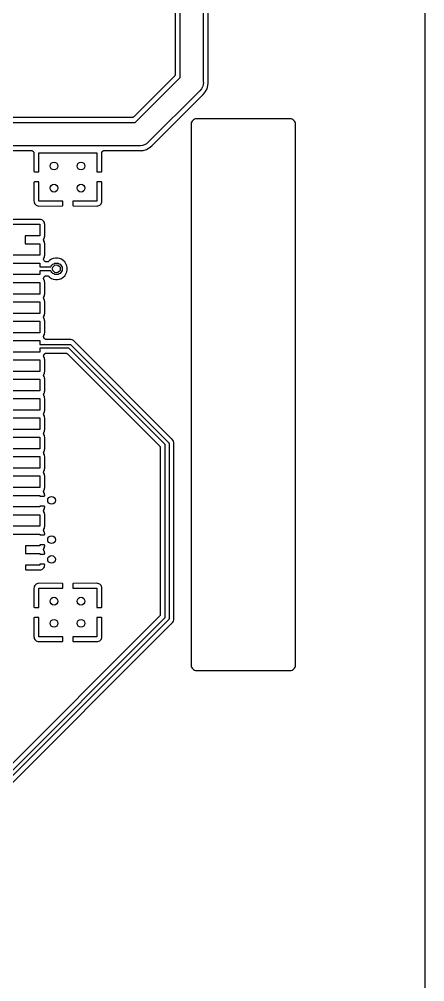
# Model space of a CAD drawing. Extents: x 49 to 143, y -158 to -38.
# Drawn here: x 121.9 to 142.85, y -114.14 to -64.43 of the extents above; entities that cross this region are included whole.
import ezdxf

# ---------------------------------------------------------------- set-up
doc = ezdxf.new("R2010")
doc.units = 0
doc.layers.add('BLACK', color=7, linetype='CONTINUOUS')

msp = doc.modelspace()

# ---------------------------------------------------------------- linework, layer by layer
at = {"layer": 'BLACK', "linetype": 'CONTINUOUS'}
for p, q in [((142.85, -41.3162), (142.85, -147.177)), ((131.41, -53.5125), (131.41, -67.6615)), ((131.664, -67.6428), (131.664, -53.5312)), ((129.956, -54.0592), (129.956, -67.2847)), ((130.21, -67.4425), (130.21, -54.0027)), ((129.919, -67.3745), (127.826, -69.4668)), ((127.894, -69.758), (130.21, -67.4425)), ((129.926, -67.3654), (129.919, -67.3745)), ((129.934, -67.3564), (129.926, -67.3654)), ((129.935, -67.3553), (129.934, -67.3558)), ((129.934, -67.3558), (129.934, -67.3564)), ((129.94, -67.345), (129.935, -67.3553)), ((129.946, -67.3347), (129.94, -67.345)), ((129.95, -67.3222), (129.946, -67.3335)), ((129.946, -67.3335), (129.946, -67.334)), ((129.946, -67.334), (129.946, -67.3347)), ((129.953, -67.3111), (129.95, -67.3222)), ((129.955, -67.2981), (129.953, -67.3098)), ((129.953, -67.3098), (129.953, -67.3104)), ((129.953, -67.3104), (129.953, -67.3111)), ((129.956, -67.2864), (129.955, -67.2981)), ((129.956, -67.2847), (129.956, -67.2851)), ((129.956, -67.2851), (129.956, -67.2851)), ((129.956, -67.2851), (129.956, -67.2851)), ((129.956, -67.2851), (129.956, -67.2864)), ((131.311, -68.026), (131.236, -68.1173)), ((131.367, -67.9217), (131.311, -68.026)), ((131.379, -67.8833), (131.367, -67.9217)), ((131.401, -67.8086), (131.379, -67.8833)), ((131.413, -67.691), (131.401, -67.8086)), ((131.41, -67.6615), (131.413, -67.691)), ((131.524, -68.1678), (131.603, -68.0194)), ((131.603, -68.0194), (131.652, -67.8584)), ((131.652, -67.8584), (131.665, -67.7267)), ((131.665, -67.6481), (131.664, -67.6428)), ((131.664, -67.6535), (131.665, -67.6481)), ((131.665, -67.6553), (131.664, -67.6535)), ((131.668, -67.691), (131.665, -67.6553)), ((131.665, -67.7267), (131.668, -67.691)), ((131.665, -67.7267), (131.665, -67.7267)), ((131.213, -68.1361), (128.588, -70.7614)), ((129.949, -69.7602), (131.38, -68.3289)), ((131.236, -68.1173), (131.213, -68.1361)), ((131.38, -68.3289), (131.381, -68.3277)), ((131.381, -68.3277), (131.385, -68.3244)), ((131.385, -68.3244), (131.389, -68.3206)), ((131.389, -68.3206), (131.417, -68.2978)), ((131.417, -68.2978), (131.524, -68.1678)), ((127.737, -69.504), (121.564, -69.504)), ((127.748, -69.5029), (127.737, -69.504)), ((127.76, -69.5018), (127.748, -69.5029)), ((127.761, -69.5016), (127.76, -69.5018)), ((127.773, -69.4982), (127.761, -69.5016)), ((127.761, -69.5016), (127.761, -69.5016)), ((127.784, -69.4949), (127.773, -69.4982)), ((127.785, -69.4944), (127.784, -69.4946)), ((127.784, -69.4946), (127.784, -69.4949)), ((127.795, -69.4889), (127.785, -69.4944)), ((127.806, -69.4835), (127.795, -69.4889)), ((127.807, -69.4828), (127.806, -69.4831)), ((127.806, -69.4831), (127.806, -69.4835)), ((127.816, -69.4754), (127.807, -69.4828)), ((127.825, -69.468), (127.816, -69.4754)), ((127.826, -69.4671), (127.825, -69.468)), ((127.826, -69.4668), (127.826, -69.4671)), ((127.826, -69.4671), (127.826, -69.4671)), ((127.826, -69.4671), (127.826, -69.4671)), ((130.957, -69.591), (130.908, -69.6169)), ((131.009, -69.575), (130.957, -69.591)), ((131.056, -69.5704), (131.009, -69.575)), ((131.057, -69.5704), (131.056, -69.5704)), ((131.064, -69.5696), (131.057, -69.5704)), ((131.071, -69.5704), (131.064, -69.5696)), ((131.077, -69.5704), (131.071, -69.5704)), ((131.082, -69.571), (131.077, -69.5704)), ((131.084, -69.571), (131.082, -69.571)), ((135.87, -69.571), (131.084, -69.571)), ((135.875, -69.5705), (135.87, -69.571)), ((135.881, -69.5705), (135.875, -69.5705)), ((135.883, -69.5704), (135.881, -69.5705)), ((135.89, -69.5696), (135.883, -69.5704)), ((135.897, -69.5704), (135.89, -69.5696)), ((135.945, -69.575), (135.897, -69.5704)), ((135.897, -69.5704), (135.897, -69.5704)), ((135.997, -69.591), (135.945, -69.575)), ((136.046, -69.6169), (135.997, -69.591)), ((121.407, -69.758), (127.894, -69.758)), ((128.781, -70.9278), (129.949, -69.7602)), ((129.949, -69.7602), (129.949, -69.7602)), ((130.789, -69.7953), (130.784, -69.85)), ((130.784, -69.85), (130.784, -69.8575)), ((130.784, -69.8575), (130.785, -69.8593)), ((130.785, -69.8593), (130.784, -69.8646)), ((130.784, -69.8646), (130.785, -69.87)), ((130.785, -69.87), (130.785, -97.7701)), ((130.805, -69.7427), (130.789, -69.7953)), ((130.831, -69.6942), (130.805, -69.7427)), ((130.866, -69.6518), (130.831, -69.6942)), ((130.908, -69.6169), (130.866, -69.6518)), ((136.088, -69.6518), (136.046, -69.6169)), ((136.123, -69.6942), (136.088, -69.6518)), ((136.149, -69.7427), (136.123, -69.6942)), ((136.165, -69.7953), (136.149, -69.7427)), ((136.17, -69.85), (136.165, -69.7953)), ((136.169, -69.8682), (136.17, -69.8628)), ((136.169, -69.8699), (136.169, -69.8682)), ((136.169, -97.7701), (136.169, -69.8699)), ((136.17, -69.8575), (136.17, -69.85)), ((136.17, -69.8628), (136.17, -69.8575)), ((128.114, -70.958), (121.187, -70.958)), ((128.143, -70.9609), (128.114, -70.958)), ((128.172, -70.958), (128.143, -70.9609)), ((128.261, -70.9493), (128.172, -70.958)), ((128.374, -70.915), (128.261, -70.9493)), ((128.478, -70.8593), (128.374, -70.915)), ((128.471, -71.1508), (128.62, -71.0715)), ((128.569, -70.7843), (128.478, -70.8593)), ((128.588, -70.7614), (128.569, -70.7843)), ((128.62, -71.0715), (128.75, -70.9648)), ((128.75, -70.9648), (128.773, -70.937)), ((128.773, -70.937), (128.774, -70.9357)), ((128.774, -70.9357), (128.778, -70.9319)), ((128.778, -70.9319), (128.781, -70.9278)), ((121.206, -71.212), (122.532, -71.212)), ((122.532, -71.212), (122.533, -71.212)), ((122.533, -71.212), (122.533, -71.212)), ((122.533, -71.212), (122.533, -71.212)), ((122.533, -71.212), (122.534, -71.212)), ((122.534, -71.212), (122.546, -71.2133)), ((122.546, -71.2133), (122.558, -71.2145)), ((122.558, -71.2145), (122.558, -71.2147)), ((122.558, -71.2147), (122.559, -71.2148)), ((122.559, -71.2148), (122.57, -71.2184)), ((122.57, -71.2184), (122.581, -71.2218)), ((122.581, -71.2218), (122.582, -71.2221)), ((122.582, -71.2221), (122.582, -71.2223)), ((122.582, -71.2223), (122.593, -71.228)), ((122.593, -71.228), (122.603, -71.2336)), ((122.603, -71.2336), (122.603, -71.2339)), ((122.603, -71.2339), (122.604, -71.2342)), ((122.604, -71.2342), (122.613, -71.2418)), ((122.613, -71.2418), (122.622, -71.2493)), ((122.622, -71.2493), (122.622, -71.2498)), ((122.622, -71.2498), (122.623, -71.2501)), ((122.623, -71.2501), (122.63, -71.2594)), ((122.63, -71.2594), (122.638, -71.2685)), ((122.638, -71.2685), (122.638, -71.269)), ((122.638, -71.269), (122.638, -71.2695)), ((122.638, -71.2695), (122.644, -71.2799)), ((122.644, -71.2799), (122.65, -71.2904)), ((122.65, -71.2904), (122.65, -71.2909)), ((122.65, -71.2909), (122.65, -71.2914)), ((122.65, -71.2914), (122.653, -71.3028)), ((122.653, -71.3028), (122.657, -71.3141)), ((122.657, -71.3141), (122.657, -71.3147)), ((122.657, -71.3147), (122.657, -71.3152)), ((122.657, -71.3152), (122.658, -71.3269)), ((122.658, -71.3269), (122.659, -71.3388)), ((122.659, -71.3388), (122.661, -72.2951)), ((122.915, -72.316), (122.915, -71.32)), ((122.915, -71.32), (125.915, -71.32)), ((125.915, -71.32), (125.915, -72.316)), ((126.169, -72.2951), (126.171, -71.3388)), ((126.171, -71.337), (126.172, -71.3252)), ((126.171, -71.3381), (126.171, -71.337)), ((126.171, -71.3388), (126.171, -71.3381)), ((126.171, -71.3381), (126.171, -71.3381)), ((126.171, -71.3381), (126.171, -71.3381)), ((126.172, -71.3252), (126.173, -71.3135)), ((126.173, -71.3135), (126.174, -71.3129)), ((126.174, -71.3124), (126.177, -71.3011)), ((126.174, -71.3129), (126.174, -71.3124)), ((126.177, -71.3011), (126.181, -71.2898)), ((126.181, -71.2888), (126.187, -71.2784)), ((126.181, -71.2893), (126.181, -71.2888)), ((126.181, -71.2898), (126.181, -71.2893)), ((126.187, -71.2784), (126.193, -71.268)), ((126.193, -71.2671), (126.201, -71.258)), ((126.193, -71.2676), (126.193, -71.2671)), ((126.193, -71.268), (126.193, -71.2676)), ((126.201, -71.258), (126.208, -71.2489)), ((126.208, -71.2489), (126.209, -71.2485)), ((126.209, -71.2481), (126.218, -71.2407)), ((126.209, -71.2485), (126.209, -71.2481)), ((126.218, -71.2407), (126.228, -71.2332)), ((126.228, -71.2326), (126.239, -71.2271)), ((126.228, -71.233), (126.228, -71.2326)), ((126.228, -71.2332), (126.228, -71.233)), ((126.239, -71.2271), (126.249, -71.2216)), ((126.249, -71.2216), (126.25, -71.2214)), ((126.25, -71.2212), (126.262, -71.2178)), ((126.25, -71.2214), (126.25, -71.2212)), ((126.262, -71.2178), (126.273, -71.2144)), ((126.273, -71.2144), (126.274, -71.2144)), ((126.274, -71.2142), (126.286, -71.2131)), ((126.274, -71.2144), (126.274, -71.2142)), ((126.286, -71.2131), (126.298, -71.212)), ((126.298, -71.212), (128.095, -71.212)), ((128.095, -71.212), (128.097, -71.212)), ((128.097, -71.212), (128.102, -71.2126)), ((128.102, -71.2126), (128.107, -71.2126)), ((128.107, -71.2126), (128.143, -71.2161)), ((128.143, -71.2161), (128.179, -71.2126)), ((128.179, -71.2126), (128.31, -71.1996)), ((128.179, -71.2126), (128.179, -71.2126)), ((128.31, -71.1996), (128.471, -71.1508)), ((122.661, -72.2951), (122.682, -72.316)), ((122.682, -72.316), (122.915, -72.316)), ((125.915, -72.316), (126.148, -72.316)), ((126.148, -72.316), (126.169, -72.2951)), ((122.661, -72.8449), (122.659, -73.8139)), ((122.682, -72.824), (122.661, -72.8449)), ((122.915, -72.824), (122.682, -72.824)), ((122.915, -73.82), (122.915, -72.824)), ((125.915, -72.824), (125.915, -73.82)), ((126.148, -72.824), (125.915, -72.824)), ((126.169, -72.8449), (126.148, -72.824)), ((126.171, -73.8139), (126.169, -72.8449)), ((122.659, -73.8139), (122.665, -73.8698)), ((122.665, -73.8698), (122.679, -73.9177)), ((122.679, -73.9177), (122.703, -73.9618)), ((122.703, -73.9618), (122.735, -74.0005)), ((122.735, -74.0005), (122.773, -74.0322)), ((122.773, -74.0322), (122.817, -74.0558)), ((122.817, -74.0558), (122.865, -74.0703)), ((122.865, -74.0703), (122.921, -74.0758)), ((124.161, -73.82), (122.915, -73.82)), ((122.921, -74.0758), (124.14, -74.0741)), ((124.14, -74.0741), (124.161, -74.0531)), ((124.161, -74.0531), (124.161, -73.82)), ((125.915, -73.82), (124.669, -73.82)), ((124.669, -73.82), (124.669, -74.0531)), ((124.669, -74.0531), (124.69, -74.0741)), ((124.69, -74.0741), (125.909, -74.0758)), ((125.909, -74.0758), (125.965, -74.0703)), ((125.965, -74.0703), (126.013, -74.0558)), ((126.013, -74.0558), (126.057, -74.0322)), ((126.057, -74.0322), (126.095, -74.0005)), ((126.095, -74.0005), (126.127, -73.9618)), ((126.127, -73.9618), (126.151, -73.9177)), ((126.151, -73.9177), (126.165, -73.8698)), ((126.165, -73.8698), (126.171, -73.8139)), ((120.965, -75.02), (122.965, -75.02)), ((122.959, -74.7642), (120.971, -74.7642)), ((123.015, -74.7697), (122.959, -74.7642)), ((122.965, -75.02), (122.965, -75.62)), ((123.063, -74.7842), (123.015, -74.7697)), ((123.107, -74.8078), (123.063, -74.7842)), ((123.145, -74.8395), (123.107, -74.8078)), ((123.177, -74.8782), (123.145, -74.8395)), ((123.201, -74.9223), (123.177, -74.8782)), ((123.215, -74.9702), (123.201, -74.9223)), ((123.221, -75.0262), (123.215, -74.9702)), ((123.221, -75.6138), (123.221, -75.0262)), ((122.965, -75.62), (122.215, -75.62)), ((122.215, -75.62), (122.215, -76.02)), ((122.215, -76.02), (122.965, -76.02)), ((122.965, -76.02), (122.965, -76.62)), ((123.164, -75.8061), (123.166, -75.7946)), ((123.164, -75.8067), (123.164, -75.8061)), ((123.164, -75.8073), (123.164, -75.8067)), ((123.164, -75.8191), (123.164, -75.8073)), ((123.164, -75.8309), (123.164, -75.8191)), ((123.164, -75.8315), (123.164, -75.8309)), ((123.164, -75.8321), (123.164, -75.8315)), ((123.166, -75.8437), (123.164, -75.8321)), ((123.166, -75.7946), (123.169, -75.783)), ((123.168, -75.8553), (123.166, -75.8437)), ((123.168, -75.8558), (123.168, -75.8553)), ((123.168, -75.8564), (123.168, -75.8558)), ((123.173, -75.8674), (123.168, -75.8564)), ((123.169, -75.7819), (123.174, -75.771)), ((123.169, -75.7825), (123.169, -75.7819)), ((123.169, -75.783), (123.169, -75.7825)), ((123.177, -75.8783), (123.173, -75.8674)), ((123.174, -75.771), (123.178, -75.7601)), ((123.178, -75.8793), (123.177, -75.8783)), ((123.178, -75.7601), (123.201, -75.7177)), ((123.178, -75.8794), (123.178, -75.8793)), ((123.178, -75.8799), (123.178, -75.8794)), ((123.178, -75.8794), (123.178, -75.8794)), ((123.201, -75.9223), (123.178, -75.8799)), ((123.201, -75.7177), (123.215, -75.6698)), ((123.215, -75.9702), (123.201, -75.9223)), ((123.215, -75.6698), (123.221, -75.6138)), ((123.221, -76.0262), (123.215, -75.9702)), ((123.221, -76.6138), (123.221, -76.0262)), ((122.965, -76.62), (120.965, -76.62)), ((120.965, -77.02), (122.965, -77.02)), ((122.965, -77.02), (122.965, -77.22)), ((123.164, -76.8061), (123.166, -76.7946)), ((123.164, -76.8067), (123.164, -76.8061)), ((123.164, -76.8073), (123.164, -76.8067)), ((123.164, -76.8191), (123.164, -76.8073)), ((123.164, -76.8309), (123.164, -76.8191)), ((123.164, -76.8315), (123.164, -76.8309)), ((123.164, -76.8321), (123.164, -76.8315)), ((123.166, -76.8437), (123.164, -76.8321)), ((123.166, -76.7946), (123.169, -76.783)), ((123.168, -76.8553), (123.166, -76.8437)), ((123.168, -76.8558), (123.168, -76.8553)), ((123.168, -76.8564), (123.168, -76.8558)), ((123.173, -76.8674), (123.168, -76.8564)), ((123.169, -76.7819), (123.174, -76.771)), ((123.169, -76.7825), (123.169, -76.7819)), ((123.169, -76.783), (123.169, -76.7825)), ((123.177, -76.8783), (123.173, -76.8674)), ((123.174, -76.771), (123.178, -76.7601)), ((123.178, -76.8794), (123.177, -76.8783)), ((123.178, -76.7601), (123.201, -76.7177)), ((123.178, -76.8799), (123.178, -76.8794)), ((123.178, -76.8794), (123.178, -76.8794)), ((123.178, -76.8794), (123.178, -76.8794)), ((123.188, -76.8989), (123.178, -76.8799)), ((123.191, -76.9035), (123.188, -76.8989)), ((123.194, -76.9085), (123.191, -76.9035)), ((123.198, -76.9138), (123.194, -76.9085)), ((123.202, -76.9195), (123.198, -76.9138)), ((123.201, -76.7177), (123.215, -76.6698)), ((123.206, -76.9235), (123.202, -76.9195)), ((123.21, -76.9279), (123.206, -76.9235)), ((123.215, -76.9322), (123.21, -76.9279)), ((123.215, -76.6698), (123.221, -76.6138)), ((123.22, -76.937), (123.215, -76.9322)), ((123.224, -76.9402), (123.22, -76.937)), ((123.229, -76.9438), (123.224, -76.9402)), ((123.234, -76.9471), (123.229, -76.9438)), ((123.24, -76.9508), (123.234, -76.9471)), ((123.245, -76.953), (123.24, -76.9508)), ((123.25, -76.9557), (123.245, -76.953)), ((123.257, -76.9578), (123.25, -76.9557)), ((123.263, -76.9604), (123.257, -76.9578)), ((123.268, -76.9615), (123.263, -76.9604)), ((123.274, -76.9632), (123.268, -76.9615)), ((123.281, -76.964), (123.274, -76.9632)), ((123.287, -76.9653), (123.281, -76.964)), ((123.293, -76.9654), (123.287, -76.9653)), ((123.298, -76.966), (123.293, -76.9654)), ((123.3, -76.966), (123.298, -76.966)), ((123.343, -76.966), (123.3, -76.966)), ((123.355, -76.9649), (123.343, -76.966)), ((123.366, -76.9638), (123.355, -76.9649)), ((123.367, -76.9636), (123.366, -76.9638)), ((123.368, -76.9636), (123.367, -76.9636)), ((123.379, -76.9602), (123.368, -76.9636)), ((123.39, -76.9569), (123.379, -76.9602)), ((123.391, -76.9566), (123.39, -76.9569)), ((123.402, -76.9509), (123.391, -76.9564)), ((123.391, -76.9564), (123.391, -76.9566)), ((123.412, -76.9455), (123.402, -76.9509)), ((123.413, -76.9451), (123.412, -76.9455)), ((123.422, -76.9374), (123.413, -76.9448)), ((123.413, -76.9448), (123.413, -76.9451)), ((123.431, -76.93), (123.422, -76.9374)), ((123.432, -76.9291), (123.431, -76.93)), ((123.433, -76.9288), (123.432, -76.9291)), ((123.432, -76.9291), (123.432, -76.9291)), ((123.432, -76.9291), (123.432, -76.9291)), ((123.472, -76.8897), (123.433, -76.9288)), ((123.563, -76.8291), (123.472, -76.8897)), ((123.663, -76.7873), (123.563, -76.8291)), ((123.634, -77.087), (123.683, -77.0541)), ((123.77, -76.766), (123.663, -76.7873)), ((123.683, -77.0541), (123.737, -77.0315)), ((123.737, -77.0315), (123.795, -77.02)), ((123.88, -76.766), (123.77, -76.766)), ((123.795, -77.02), (123.855, -77.02)), ((123.855, -77.02), (123.913, -77.0315)), ((123.987, -76.7873), (123.88, -76.766)), ((123.913, -77.0315), (123.967, -77.0541)), ((123.967, -77.0541), (124.016, -77.087)), ((124.087, -76.8291), (123.987, -76.7873)), ((124.178, -76.8897), (124.087, -76.8291)), ((124.255, -76.9668), (124.178, -76.8897)), ((124.316, -77.0576), (124.255, -76.9668)), ((124.358, -77.1584), (124.316, -77.0576)), ((122.965, -77.22), (123.542, -77.22)), ((123.542, -77.42), (122.965, -77.42)), ((122.965, -77.42), (122.965, -77.62)), ((123.542, -77.22), (123.559, -77.1779)), ((123.559, -77.4621), (123.542, -77.42)), ((123.559, -77.1779), (123.592, -77.1288)), ((123.592, -77.5112), (123.559, -77.4621)), ((123.592, -77.1288), (123.634, -77.087)), ((123.634, -77.553), (123.592, -77.5112)), ((123.683, -77.5859), (123.634, -77.553)), ((124.016, -77.553), (123.967, -77.5859)), ((124.016, -77.087), (124.058, -77.1288)), ((124.058, -77.5112), (124.016, -77.553)), ((124.058, -77.1288), (124.091, -77.1779)), ((124.091, -77.4621), (124.058, -77.5112)), ((124.091, -77.1779), (124.113, -77.2325)), ((124.113, -77.4075), (124.091, -77.4621)), ((124.113, -77.2325), (124.125, -77.2905)), ((124.125, -77.3495), (124.113, -77.4075)), ((124.125, -77.2905), (124.125, -77.3495)), ((124.316, -77.5824), (124.358, -77.4816)), ((124.379, -77.2654), (124.358, -77.1584)), ((124.358, -77.4816), (124.379, -77.3746)), ((124.379, -77.3746), (124.379, -77.2654)), ((122.965, -77.62), (120.965, -77.62)), ((120.965, -78.02), (122.965, -78.02)), ((122.965, -78.02), (122.965, -78.62)), ((123.164, -77.8061), (123.166, -77.7946)), ((123.164, -77.8067), (123.164, -77.8061)), ((123.164, -77.8073), (123.164, -77.8067)), ((123.164, -77.8191), (123.164, -77.8073)), ((123.164, -77.8309), (123.164, -77.8191)), ((123.164, -77.8315), (123.164, -77.8309)), ((123.164, -77.8321), (123.164, -77.8315)), ((123.166, -77.8437), (123.164, -77.8321)), ((123.166, -77.7946), (123.169, -77.783)), ((123.168, -77.8553), (123.166, -77.8437)), ((123.168, -77.8558), (123.168, -77.8553)), ((123.168, -77.8564), (123.168, -77.8558)), ((123.173, -77.8674), (123.168, -77.8564)), ((123.169, -77.7819), (123.174, -77.771)), ((123.169, -77.7825), (123.169, -77.7819)), ((123.169, -77.783), (123.169, -77.7825)), ((123.177, -77.8783), (123.173, -77.8674)), ((123.174, -77.771), (123.178, -77.7601)), ((123.178, -77.8793), (123.177, -77.8783)), ((123.178, -77.7601), (123.188, -77.7411)), ((123.178, -77.8794), (123.178, -77.8793)), ((123.178, -77.8799), (123.178, -77.8794)), ((123.178, -77.8794), (123.178, -77.8794)), ((123.201, -77.9223), (123.178, -77.8799)), ((123.188, -77.7411), (123.189, -77.7396)), ((123.189, -77.7396), (123.192, -77.7349)), ((123.192, -77.7349), (123.195, -77.73)), ((123.195, -77.73), (123.199, -77.7248)), ((123.199, -77.7248), (123.203, -77.7192)), ((123.215, -77.9702), (123.201, -77.9223)), ((123.203, -77.7192), (123.207, -77.7152)), ((123.207, -77.7152), (123.211, -77.7109)), ((123.211, -77.7109), (123.216, -77.7066)), ((123.221, -78.0262), (123.215, -77.9702)), ((123.216, -77.7066), (123.221, -77.7018)), ((123.221, -77.7018), (123.226, -77.6988)), ((123.221, -78.6138), (123.221, -78.0262)), ((123.226, -77.6988), (123.23, -77.6952)), ((123.23, -77.6952), (123.236, -77.692)), ((123.236, -77.692), (123.242, -77.6883)), ((123.242, -77.6883), (123.247, -77.6862)), ((123.247, -77.6862), (123.252, -77.6836)), ((123.252, -77.6836), (123.258, -77.6816)), ((123.258, -77.6816), (123.265, -77.6791)), ((123.265, -77.6791), (123.27, -77.678)), ((123.27, -77.678), (123.276, -77.6764)), ((123.276, -77.6764), (123.282, -77.6758)), ((123.282, -77.6758), (123.289, -77.6745)), ((123.289, -77.6745), (123.295, -77.6745)), ((123.295, -77.6745), (123.3, -77.674)), ((123.3, -77.674), (123.343, -77.674)), ((123.343, -77.674), (123.343, -77.674)), ((123.343, -77.674), (123.343, -77.674)), ((123.343, -77.674), (123.343, -77.674)), ((123.343, -77.674), (123.345, -77.674)), ((123.345, -77.674), (123.356, -77.6753)), ((123.356, -77.6753), (123.368, -77.6765)), ((123.368, -77.6765), (123.369, -77.6767)), ((123.369, -77.6767), (123.369, -77.6768)), ((123.369, -77.6768), (123.381, -77.6803)), ((123.381, -77.6803), (123.392, -77.6838)), ((123.392, -77.6838), (123.392, -77.6841)), ((123.392, -77.6841), (123.393, -77.6843)), ((123.393, -77.6843), (123.403, -77.6899)), ((123.403, -77.6899), (123.414, -77.6955)), ((123.414, -77.6955), (123.414, -77.6959)), ((123.414, -77.6959), (123.415, -77.6962)), ((123.415, -77.6962), (123.424, -77.7037)), ((123.424, -77.7037), (123.433, -77.7112)), ((123.433, -77.7112), (123.472, -77.7503)), ((123.472, -77.7503), (123.563, -77.8109)), ((123.563, -77.8109), (123.663, -77.8527)), ((123.663, -77.8527), (123.77, -77.874)), ((123.737, -77.6085), (123.683, -77.5859)), ((123.795, -77.62), (123.737, -77.6085)), ((123.77, -77.874), (123.88, -77.874)), ((123.855, -77.62), (123.795, -77.62)), ((123.913, -77.6085), (123.855, -77.62)), ((123.88, -77.874), (123.987, -77.8527)), ((123.967, -77.5859), (123.913, -77.6085)), ((123.987, -77.8527), (124.087, -77.8109)), ((124.087, -77.8109), (124.178, -77.7503)), ((124.178, -77.7503), (124.255, -77.6732)), ((124.255, -77.6732), (124.316, -77.5824)), ((122.965, -78.62), (120.965, -78.62)), ((120.965, -79.02), (122.965, -79.02)), ((122.965, -79.02), (122.965, -79.62)), ((123.164, -78.8061), (123.166, -78.7946)), ((123.164, -78.8067), (123.164, -78.8061)), ((123.164, -78.8073), (123.164, -78.8067)), ((123.164, -78.8191), (123.164, -78.8073)), ((123.164, -78.8309), (123.164, -78.8191)), ((123.164, -78.8315), (123.164, -78.8309)), ((123.164, -78.8321), (123.164, -78.8315)), ((123.166, -78.8437), (123.164, -78.8321)), ((123.166, -78.7946), (123.169, -78.783)), ((123.168, -78.8553), (123.166, -78.8437)), ((123.168, -78.8558), (123.168, -78.8553)), ((123.168, -78.8564), (123.168, -78.8558)), ((123.173, -78.8674), (123.168, -78.8564)), ((123.169, -78.7819), (123.174, -78.771)), ((123.169, -78.7825), (123.169, -78.7819)), ((123.169, -78.783), (123.169, -78.7825)), ((123.177, -78.8783), (123.173, -78.8674)), ((123.174, -78.771), (123.178, -78.7601)), ((123.178, -78.8793), (123.177, -78.8783)), ((123.178, -78.7601), (123.201, -78.7177)), ((123.178, -78.8794), (123.178, -78.8793)), ((123.178, -78.8799), (123.178, -78.8794)), ((123.178, -78.8794), (123.178, -78.8794)), ((123.201, -78.9223), (123.178, -78.8799)), ((123.201, -78.7177), (123.215, -78.6698)), ((123.215, -78.9702), (123.201, -78.9223)), ((123.215, -78.6698), (123.221, -78.6138)), ((123.221, -79.0262), (123.215, -78.9702)), ((123.221, -79.6138), (123.221, -79.0262)), ((122.965, -79.62), (120.965, -79.62)), ((120.965, -80.02), (122.965, -80.02)), ((122.965, -80.02), (122.965, -80.62)), ((123.164, -79.8061), (123.166, -79.7946)), ((123.164, -79.8067), (123.164, -79.8061)), ((123.164, -79.8073), (123.164, -79.8067)), ((123.164, -79.8191), (123.164, -79.8073)), ((123.164, -79.8309), (123.164, -79.8191)), ((123.164, -79.8315), (123.164, -79.8309)), ((123.164, -79.8321), (123.164, -79.8315)), ((123.166, -79.8437), (123.164, -79.8321)), ((123.166, -79.7946), (123.169, -79.783)), ((123.168, -79.8553), (123.166, -79.8437)), ((123.168, -79.8558), (123.168, -79.8553)), ((123.168, -79.8564), (123.168, -79.8558)), ((123.173, -79.8674), (123.168, -79.8564)), ((123.169, -79.7819), (123.174, -79.771)), ((123.169, -79.7825), (123.169, -79.7819)), ((123.169, -79.783), (123.169, -79.7825)), ((123.177, -79.8783), (123.173, -79.8674)), ((123.174, -79.771), (123.178, -79.7601)), ((123.178, -79.8793), (123.177, -79.8783)), ((123.178, -79.7601), (123.201, -79.7177)), ((123.178, -79.8794), (123.178, -79.8793)), ((123.178, -79.8799), (123.178, -79.8794)), ((123.178, -79.8794), (123.178, -79.8794)), ((123.201, -79.9223), (123.178, -79.8799)), ((123.201, -79.7177), (123.215, -79.6698)), ((123.215, -79.9702), (123.201, -79.9223)), ((123.215, -79.6698), (123.221, -79.6138)), ((123.221, -80.0262), (123.215, -79.9702)), ((123.221, -80.6138), (123.221, -80.0262)), ((122.965, -80.62), (120.965, -80.62)), ((120.965, -81.02), (122.965, -81.02)), ((122.965, -81.02), (122.965, -81.22)), ((123.164, -80.8061), (123.166, -80.7946)), ((123.164, -80.8067), (123.164, -80.8061)), ((123.164, -80.8073), (123.164, -80.8067)), ((123.164, -80.8191), (123.164, -80.8073)), ((123.164, -80.8309), (123.164, -80.8191)), ((123.164, -80.8315), (123.164, -80.8309)), ((123.164, -80.8321), (123.164, -80.8315)), ((123.166, -80.8437), (123.164, -80.8321)), ((123.166, -80.7946), (123.169, -80.783)), ((123.168, -80.8553), (123.166, -80.8437)), ((123.168, -80.8558), (123.168, -80.8553)), ((123.168, -80.8564), (123.168, -80.8558)), ((123.173, -80.8674), (123.168, -80.8564)), ((123.169, -80.7819), (123.174, -80.771)), ((123.169, -80.7825), (123.169, -80.7819)), ((123.169, -80.783), (123.169, -80.7825)), ((123.177, -80.8783), (123.173, -80.8674)), ((123.174, -80.771), (123.178, -80.7601)), ((123.178, -80.8793), (123.177, -80.8783)), ((123.178, -80.7601), (123.201, -80.7177)), ((123.178, -80.8794), (123.178, -80.8793)), ((123.178, -80.8799), (123.178, -80.8794)), ((123.178, -80.8794), (123.178, -80.8794)), ((123.188, -80.8989), (123.178, -80.8799)), ((123.191, -80.9035), (123.188, -80.8989)), ((123.194, -80.9085), (123.191, -80.9035)), ((123.198, -80.9138), (123.194, -80.9085)), ((123.202, -80.9195), (123.198, -80.9138)), ((123.201, -80.7177), (123.215, -80.6698)), ((123.206, -80.9235), (123.202, -80.9195)), ((123.21, -80.9279), (123.206, -80.9235)), ((123.215, -80.9322), (123.21, -80.9279)), ((123.215, -80.6698), (123.221, -80.6138)), ((123.22, -80.937), (123.215, -80.9322)), ((123.224, -80.9402), (123.22, -80.937)), ((123.229, -80.9438), (123.224, -80.9402)), ((123.234, -80.9471), (123.229, -80.9438)), ((123.24, -80.9508), (123.234, -80.9471)), ((123.245, -80.953), (123.24, -80.9508)), ((123.25, -80.9557), (123.245, -80.953)), ((123.257, -80.9578), (123.25, -80.9557)), ((123.263, -80.9604), (123.257, -80.9578)), ((123.268, -80.9615), (123.263, -80.9604)), ((123.274, -80.9632), (123.268, -80.9615)), ((123.281, -80.964), (123.274, -80.9632)), ((123.287, -80.9653), (123.281, -80.964)), ((123.293, -80.9654), (123.287, -80.9653)), ((123.298, -80.966), (123.293, -80.9654)), ((123.3, -80.966), (123.298, -80.966)), ((124.476, -80.966), (123.3, -80.966)), ((124.482, -80.9655), (124.476, -80.966)), ((124.487, -80.9655), (124.482, -80.9655)), ((124.489, -80.9654), (124.487, -80.9655)), ((124.5, -80.9643), (124.489, -80.9654)), ((124.511, -80.9654), (124.5, -80.9643)), ((124.569, -80.9711), (124.511, -80.9654)), ((124.511, -80.9654), (124.511, -80.9654)), ((124.636, -80.9914), (124.569, -80.9711)), ((124.698, -81.0242), (124.636, -80.9914)), ((124.752, -81.0685), (124.698, -81.0242)), ((122.965, -81.22), (124.495, -81.22)), ((124.459, -81.42), (122.965, -81.42)), ((122.965, -81.42), (122.965, -81.62)), ((129.44, -86.4014), (124.459, -81.42)), ((124.495, -81.22), (124.5, -81.2195)), ((124.5, -81.2195), (124.505, -81.22)), ((124.505, -81.22), (124.505, -81.22)), ((124.505, -81.22), (124.52, -81.2214)), ((124.52, -81.2214), (124.538, -81.2272)), ((124.538, -81.2272), (124.556, -81.2365)), ((124.556, -81.2365), (124.571, -81.2489)), ((124.571, -81.2489), (124.574, -81.2528)), ((124.574, -81.2528), (129.607, -86.2858)), ((124.759, -81.0772), (124.752, -81.0685)), ((124.762, -81.0809), (124.759, -81.0772)), ((124.766, -81.0851), (124.762, -81.0809)), ((124.767, -81.0864), (124.766, -81.0851)), ((129.774, -86.093), (124.767, -81.0864)), ((122.965, -81.62), (120.965, -81.62)), ((120.965, -82.02), (122.965, -82.02)), ((122.965, -82.02), (122.965, -82.62)), ((123.164, -81.8061), (123.166, -81.7946)), ((123.164, -81.8067), (123.164, -81.8061)), ((123.164, -81.8073), (123.164, -81.8067)), ((123.164, -81.8191), (123.164, -81.8073)), ((123.164, -81.8309), (123.164, -81.8191)), ((123.164, -81.8315), (123.164, -81.8309)), ((123.164, -81.8321), (123.164, -81.8315)), ((123.166, -81.8437), (123.164, -81.8321)), ((123.166, -81.7946), (123.169, -81.783)), ((123.168, -81.8553), (123.166, -81.8437)), ((123.168, -81.8558), (123.168, -81.8553)), ((123.168, -81.8564), (123.168, -81.8558)), ((123.173, -81.8674), (123.168, -81.8564)), ((123.169, -81.7819), (123.174, -81.771)), ((123.169, -81.7825), (123.169, -81.7819)), ((123.169, -81.783), (123.169, -81.7825)), ((123.177, -81.8783), (123.173, -81.8674)), ((123.174, -81.771), (123.178, -81.7601)), ((123.178, -81.8793), (123.177, -81.8783)), ((123.178, -81.7601), (123.188, -81.7411)), ((123.178, -81.8794), (123.178, -81.8793)), ((123.178, -81.8799), (123.178, -81.8794)), ((123.178, -81.8794), (123.178, -81.8794)), ((123.201, -81.9223), (123.178, -81.8799)), ((123.188, -81.7411), (123.189, -81.7396)), ((123.189, -81.7396), (123.192, -81.7349)), ((123.192, -81.7349), (123.195, -81.73)), ((123.195, -81.73), (123.199, -81.7248)), ((123.199, -81.7248), (123.203, -81.7192)), ((123.215, -81.9702), (123.201, -81.9223)), ((123.203, -81.7192), (123.207, -81.7152)), ((123.207, -81.7152), (123.211, -81.7109)), ((123.211, -81.7109), (123.216, -81.7066)), ((123.221, -82.0262), (123.215, -81.9702)), ((123.216, -81.7066), (123.221, -81.7018)), ((123.221, -81.7018), (123.226, -81.6988)), ((123.221, -82.6138), (123.221, -82.0262)), ((123.226, -81.6988), (123.23, -81.6952)), ((123.23, -81.6952), (123.236, -81.692)), ((123.236, -81.692), (123.242, -81.6883)), ((123.242, -81.6883), (123.247, -81.6862)), ((123.247, -81.6862), (123.252, -81.6836)), ((123.252, -81.6836), (123.258, -81.6816)), ((123.258, -81.6816), (123.265, -81.6791)), ((123.265, -81.6791), (123.27, -81.678)), ((123.27, -81.678), (123.276, -81.6764)), ((123.276, -81.6764), (123.282, -81.6758)), ((123.282, -81.6758), (123.289, -81.6745)), ((123.289, -81.6745), (123.295, -81.6745)), ((123.295, -81.6745), (123.3, -81.674)), ((123.3, -81.674), (124.301, -81.674)), ((124.301, -81.674), (124.301, -81.674)), ((124.301, -81.674), (124.301, -81.674)), ((124.301, -81.674), (124.301, -81.674)), ((124.301, -81.674), (124.303, -81.674)), ((124.303, -81.674), (124.314, -81.6753)), ((124.314, -81.6753), (124.326, -81.6765)), ((124.326, -81.6765), (124.327, -81.6767)), ((124.327, -81.6767), (124.327, -81.6768)), ((124.327, -81.6768), (124.338, -81.6803)), ((124.338, -81.6803), (124.35, -81.6838)), ((124.35, -81.6838), (124.35, -81.6841)), ((124.35, -81.6841), (124.351, -81.6843)), ((124.351, -81.6843), (124.361, -81.6899)), ((124.361, -81.6899), (124.371, -81.6955)), ((124.371, -81.6955), (124.372, -81.6959)), ((124.372, -81.6959), (124.373, -81.6962)), ((124.373, -81.6962), (124.381, -81.7037)), ((124.381, -81.7037), (124.391, -81.7112)), ((124.391, -81.7112), (129.149, -86.4694)), ((122.965, -82.62), (120.965, -82.62)), ((120.965, -83.02), (122.965, -83.02)), ((122.965, -83.02), (122.965, -83.62)), ((123.164, -82.8061), (123.166, -82.7946)), ((123.164, -82.8067), (123.164, -82.8061)), ((123.164, -82.8073), (123.164, -82.8067)), ((123.164, -82.8191), (123.164, -82.8073)), ((123.164, -82.8309), (123.164, -82.8191)), ((123.164, -82.8315), (123.164, -82.8309)), ((123.164, -82.8321), (123.164, -82.8315)), ((123.166, -82.8437), (123.164, -82.8321)), ((123.166, -82.7946), (123.169, -82.783)), ((123.168, -82.8553), (123.166, -82.8437)), ((123.168, -82.8558), (123.168, -82.8553)), ((123.168, -82.8564), (123.168, -82.8558)), ((123.173, -82.8674), (123.168, -82.8564)), ((123.169, -82.7819), (123.174, -82.771)), ((123.169, -82.7825), (123.169, -82.7819)), ((123.169, -82.783), (123.169, -82.7825)), ((123.177, -82.8783), (123.173, -82.8674)), ((123.174, -82.771), (123.178, -82.7601)), ((123.178, -82.8793), (123.177, -82.8783)), ((123.178, -82.7601), (123.201, -82.7177)), ((123.178, -82.8794), (123.178, -82.8793)), ((123.178, -82.8799), (123.178, -82.8794)), ((123.178, -82.8794), (123.178, -82.8794)), ((123.201, -82.9223), (123.178, -82.8799)), ((123.201, -82.7177), (123.215, -82.6698)), ((123.215, -82.9702), (123.201, -82.9223)), ((123.215, -82.6698), (123.221, -82.6138)), ((123.221, -83.0262), (123.215, -82.9702)), ((123.221, -83.6138), (123.221, -83.0262)), ((122.965, -83.62), (120.965, -83.62)), ((120.965, -84.02), (122.965, -84.02)), ((122.965, -84.02), (122.965, -84.62)), ((123.164, -83.8061), (123.166, -83.7946)), ((123.164, -83.8067), (123.164, -83.8061)), ((123.164, -83.8073), (123.164, -83.8067)), ((123.164, -83.8191), (123.164, -83.8073)), ((123.164, -83.8309), (123.164, -83.8191)), ((123.164, -83.8315), (123.164, -83.8309)), ((123.164, -83.8321), (123.164, -83.8315)), ((123.166, -83.8437), (123.164, -83.8321)), ((123.166, -83.7946), (123.169, -83.783)), ((123.168, -83.8553), (123.166, -83.8437)), ((123.168, -83.8558), (123.168, -83.8553)), ((123.168, -83.8564), (123.168, -83.8558)), ((123.173, -83.8674), (123.168, -83.8564)), ((123.169, -83.7819), (123.174, -83.771)), ((123.169, -83.7825), (123.169, -83.7819)), ((123.169, -83.783), (123.169, -83.7825)), ((123.177, -83.8783), (123.173, -83.8674)), ((123.174, -83.771), (123.178, -83.7601)), ((123.178, -83.8793), (123.177, -83.8783)), ((123.178, -83.7601), (123.201, -83.7177)), ((123.178, -83.8794), (123.178, -83.8793)), ((123.178, -83.8799), (123.178, -83.8794)), ((123.178, -83.8794), (123.178, -83.8794)), ((123.201, -83.9223), (123.178, -83.8799)), ((123.201, -83.7177), (123.215, -83.6698)), ((123.215, -83.9702), (123.201, -83.9223)), ((123.215, -83.6698), (123.221, -83.6138)), ((123.221, -84.0262), (123.215, -83.9702)), ((123.221, -84.6138), (123.221, -84.0262)), ((122.965, -84.62), (120.965, -84.62)), ((123.164, -84.8061), (123.166, -84.7946)), ((123.164, -84.8067), (123.164, -84.8061)), ((123.164, -84.8073), (123.164, -84.8067)), ((123.164, -84.8191), (123.164, -84.8073)), ((123.164, -84.8309), (123.164, -84.8191)), ((123.164, -84.8315), (123.164, -84.8309)), ((123.164, -84.8321), (123.164, -84.8315)), ((123.166, -84.8437), (123.164, -84.8321)), ((123.166, -84.7946), (123.169, -84.783)), ((123.168, -84.8553), (123.166, -84.8437)), ((123.168, -84.8558), (123.168, -84.8553)), ((123.168, -84.8564), (123.168, -84.8558)), ((123.173, -84.8674), (123.168, -84.8564)), ((123.169, -84.7819), (123.174, -84.771)), ((123.169, -84.7825), (123.169, -84.7819)), ((123.169, -84.783), (123.169, -84.7825)), ((123.177, -84.8783), (123.173, -84.8674)), ((123.174, -84.771), (123.178, -84.7601)), ((123.178, -84.8793), (123.177, -84.8783)), ((123.178, -84.7601), (123.201, -84.7177)), ((123.178, -84.8794), (123.178, -84.8793)), ((123.178, -84.8799), (123.178, -84.8794)), ((123.178, -84.8794), (123.178, -84.8794)), ((123.201, -84.9223), (123.178, -84.8799)), ((123.201, -84.7177), (123.215, -84.6698)), ((123.215, -84.9702), (123.201, -84.9223)), ((123.215, -84.6698), (123.221, -84.6138)), ((123.221, -85.0262), (123.215, -84.9702)), ((120.965, -85.02), (122.965, -85.02)), ((122.965, -85.02), (122.965, -85.62)), ((123.221, -85.6138), (123.221, -85.0262)), ((122.965, -85.62), (120.965, -85.62)), ((123.164, -85.8061), (123.166, -85.7946)), ((123.164, -85.8067), (123.164, -85.8061)), ((123.164, -85.8073), (123.164, -85.8067)), ((123.164, -85.8191), (123.164, -85.8073)), ((123.164, -85.8309), (123.164, -85.8191)), ((123.164, -85.8315), (123.164, -85.8309)), ((123.164, -85.8321), (123.164, -85.8315)), ((123.166, -85.8437), (123.164, -85.8321)), ((123.166, -85.7946), (123.169, -85.783)), ((123.168, -85.8553), (123.166, -85.8437)), ((123.168, -85.8558), (123.168, -85.8553)), ((123.168, -85.8564), (123.168, -85.8558)), ((123.173, -85.8674), (123.168, -85.8564)), ((123.169, -85.7819), (123.174, -85.771)), ((123.169, -85.7825), (123.169, -85.7819)), ((123.169, -85.783), (123.169, -85.7825)), ((123.177, -85.8783), (123.173, -85.8674)), ((123.174, -85.771), (123.178, -85.7601)), ((123.178, -85.8793), (123.177, -85.8783)), ((123.178, -85.7601), (123.201, -85.7177)), ((123.178, -85.8794), (123.178, -85.8793)), ((123.178, -85.8799), (123.178, -85.8794)), ((123.178, -85.8794), (123.178, -85.8794)), ((123.201, -85.9223), (123.178, -85.8799)), ((123.201, -85.7177), (123.215, -85.6698)), ((123.215, -85.9702), (123.201, -85.9223)), ((123.215, -85.6698), (123.221, -85.6138)), ((123.221, -86.0262), (123.215, -85.9702)), ((120.965, -86.02), (122.965, -86.02)), ((122.965, -86.02), (122.965, -86.62)), ((123.221, -86.6138), (123.221, -86.0262)), ((129.149, -86.4694), (129.149, -86.4697)), ((129.149, -86.4697), (129.149, -86.4697)), ((129.149, -86.4697), (129.149, -86.4698)), ((129.149, -86.4698), (129.15, -86.4707)), ((129.15, -86.4707), (129.157, -86.4799)), ((129.157, -86.4799), (129.165, -86.489)), ((129.165, -86.489), (129.165, -86.4895)), ((129.165, -86.4895), (129.166, -86.4901)), ((129.166, -86.4901), (129.171, -86.5005)), ((129.171, -86.5005), (129.176, -86.5108)), ((129.44, -95.3356), (129.44, -86.4014)), ((129.607, -86.2858), (129.611, -86.2889)), ((129.611, -86.2889), (129.624, -86.3042)), ((129.624, -86.3042), (129.633, -86.3215)), ((129.633, -86.3215), (129.636, -86.3306)), ((129.636, -86.3306), (129.639, -86.3404)), ((129.639, -86.3404), (129.639, -86.3404)), ((129.639, -86.3404), (129.64, -86.3551)), ((129.64, -86.3551), (129.64, -86.3551)), ((129.64, -86.3551), (129.64, -86.36)), ((129.64, -86.36), (129.64, -86.3649)), ((129.64, -86.3649), (129.64, -95.3721)), ((129.778, -86.0964), (129.774, -86.093)), ((129.781, -86.1002), (129.778, -86.0964)), ((129.783, -86.1013), (129.781, -86.1002)), ((129.792, -86.1085), (129.783, -86.1013)), ((129.836, -86.1624), (129.792, -86.1085)), ((129.869, -86.2239), (129.836, -86.1624)), ((129.889, -86.2906), (129.869, -86.2239)), ((129.893, -86.3324), (129.889, -86.2906)), ((129.896, -86.36), (129.893, -86.3324)), ((129.893, -86.3324), (129.893, -86.3324)), ((129.894, -86.3819), (129.895, -86.3765)), ((129.894, -86.3836), (129.894, -86.3819)), ((129.894, -95.3534), (129.894, -86.3836)), ((129.895, -86.3712), (129.896, -86.36)), ((129.895, -86.3765), (129.895, -86.3712)), ((122.965, -86.62), (120.965, -86.62)), ((123.164, -86.8061), (123.166, -86.7945)), ((123.164, -86.8067), (123.164, -86.8061)), ((123.164, -86.8073), (123.164, -86.8067)), ((123.164, -86.8191), (123.164, -86.8073)), ((123.164, -86.8309), (123.164, -86.8191)), ((123.164, -86.8315), (123.164, -86.8309)), ((123.164, -86.8321), (123.164, -86.8315)), ((123.166, -86.8437), (123.164, -86.8321)), ((123.166, -86.7945), (123.169, -86.783)), ((123.168, -86.8553), (123.166, -86.8437)), ((123.168, -86.8558), (123.168, -86.8553)), ((123.168, -86.8564), (123.168, -86.8558)), ((123.173, -86.8674), (123.168, -86.8564)), ((123.169, -86.7819), (123.174, -86.771)), ((123.169, -86.7825), (123.169, -86.7819)), ((123.169, -86.783), (123.169, -86.7825)), ((123.177, -86.8783), (123.173, -86.8674)), ((123.174, -86.771), (123.178, -86.7601)), ((123.178, -86.8793), (123.177, -86.8783)), ((123.178, -86.7601), (123.201, -86.7177)), ((123.178, -86.8794), (123.178, -86.8793)), ((123.178, -86.8799), (123.178, -86.8794)), ((123.178, -86.8794), (123.178, -86.8794)), ((123.201, -86.9223), (123.178, -86.8799)), ((123.201, -86.7177), (123.215, -86.6698)), ((123.215, -86.9702), (123.201, -86.9223)), ((123.215, -86.6698), (123.221, -86.6138)), ((123.221, -87.0262), (123.215, -86.9702)), ((129.176, -86.5108), (129.177, -86.5115)), ((129.177, -86.5115), (129.177, -86.5121)), ((129.177, -86.5121), (129.18, -86.5234)), ((129.18, -86.5234), (129.184, -86.5346)), ((129.184, -86.5346), (129.184, -86.5352)), ((129.184, -86.5352), (129.184, -86.5359)), ((129.184, -86.5359), (129.185, -86.5476)), ((129.185, -86.5476), (129.186, -86.5592)), ((129.186, -86.5592), (129.186, -95.1778)), ((120.965, -87.02), (122.965, -87.02)), ((122.965, -87.02), (122.965, -87.62)), ((123.221, -87.6138), (123.221, -87.0262)), ((122.965, -87.62), (120.965, -87.62)), ((123.164, -87.8061), (123.166, -87.7946)), ((123.164, -87.8067), (123.164, -87.8061)), ((123.164, -87.8073), (123.164, -87.8067)), ((123.164, -87.8191), (123.164, -87.8073)), ((123.164, -87.8309), (123.164, -87.8191)), ((123.164, -87.8315), (123.164, -87.8309)), ((123.164, -87.8321), (123.164, -87.8315)), ((123.166, -87.8437), (123.164, -87.8321)), ((123.166, -87.7946), (123.169, -87.783)), ((123.168, -87.8553), (123.166, -87.8437)), ((123.168, -87.8558), (123.168, -87.8553)), ((123.168, -87.8564), (123.168, -87.8558)), ((123.173, -87.8674), (123.168, -87.8564)), ((123.169, -87.7819), (123.174, -87.771)), ((123.169, -87.7825), (123.169, -87.7819)), ((123.169, -87.783), (123.169, -87.7825)), ((123.177, -87.8783), (123.173, -87.8674)), ((123.174, -87.771), (123.178, -87.7601)), ((123.178, -87.8793), (123.177, -87.8783)), ((123.178, -87.7601), (123.201, -87.7177)), ((123.178, -87.8794), (123.178, -87.8793)), ((123.178, -87.8799), (123.178, -87.8794)), ((123.178, -87.8794), (123.178, -87.8794)), ((123.201, -87.9223), (123.178, -87.8799)), ((123.201, -87.7177), (123.215, -87.6698)), ((123.215, -87.9702), (123.201, -87.9223)), ((123.215, -87.6698), (123.221, -87.6138)), ((123.221, -88.0262), (123.215, -87.9702)), ((120.965, -88.02), (122.965, -88.02)), ((122.965, -88.02), (122.965, -88.62)), ((123.221, -88.6138), (123.221, -88.0262)), ((122.965, -88.62), (120.965, -88.62)), ((123.164, -88.8061), (123.166, -88.7946)), ((123.164, -88.8067), (123.164, -88.8061)), ((123.164, -88.8073), (123.164, -88.8067)), ((123.164, -88.8191), (123.164, -88.8073)), ((123.164, -88.8309), (123.164, -88.8191)), ((123.164, -88.8315), (123.164, -88.8309)), ((123.164, -88.8321), (123.164, -88.8315)), ((123.166, -88.8437), (123.164, -88.8321)), ((123.166, -88.7946), (123.169, -88.783)), ((123.168, -88.8553), (123.166, -88.8437)), ((123.168, -88.8558), (123.168, -88.8553)), ((123.168, -88.8564), (123.168, -88.8558)), ((123.173, -88.8674), (123.168, -88.8564)), ((123.169, -88.7819), (123.174, -88.771)), ((123.169, -88.7825), (123.169, -88.7819)), ((123.169, -88.783), (123.169, -88.7825)), ((123.177, -88.8783), (123.173, -88.8674)), ((123.174, -88.771), (123.178, -88.7601)), ((123.178, -88.8793), (123.177, -88.8783)), ((123.178, -88.7601), (123.201, -88.7177)), ((123.178, -88.8794), (123.178, -88.8793)), ((123.178, -88.8799), (123.178, -88.8794)), ((123.178, -88.8794), (123.178, -88.8794)), ((123.201, -88.9223), (123.178, -88.8799)), ((123.201, -88.7177), (123.215, -88.6698)), ((123.215, -88.9702), (123.201, -88.9223)), ((123.215, -88.6698), (123.221, -88.6138)), ((123.221, -89.0247), (123.215, -88.9702)), ((120.965, -89.02), (122.965, -89.02)), ((122.965, -89.02), (122.965, -89.066)), ((122.965, -89.066), (123.198, -89.066)), ((123.198, -89.066), (123.22, -89.0439)), ((123.22, -89.0439), (123.221, -89.0247)), ((122.965, -89.62), (120.965, -89.62)), ((123.198, -89.574), (122.965, -89.574)), ((122.965, -89.574), (122.965, -89.62)), ((123.164, -89.8061), (123.166, -89.7946)), ((123.164, -89.8067), (123.164, -89.8061)), ((123.164, -89.8073), (123.164, -89.8067)), ((123.164, -89.8191), (123.164, -89.8073)), ((123.164, -89.8309), (123.164, -89.8191)), ((123.164, -89.8315), (123.164, -89.8309)), ((123.164, -89.8321), (123.164, -89.8315)), ((123.166, -89.8437), (123.164, -89.8321)), ((123.166, -89.7946), (123.169, -89.783)), ((123.168, -89.8553), (123.166, -89.8437)), ((123.168, -89.8558), (123.168, -89.8553)), ((123.168, -89.8564), (123.168, -89.8558)), ((123.173, -89.8674), (123.168, -89.8564)), ((123.169, -89.7819), (123.174, -89.771)), ((123.169, -89.7825), (123.169, -89.7819)), ((123.169, -89.783), (123.169, -89.7825)), ((123.177, -89.8783), (123.173, -89.8674)), ((123.174, -89.771), (123.178, -89.7601)), ((123.178, -89.8793), (123.177, -89.8783)), ((123.178, -89.7601), (123.201, -89.7177)), ((123.178, -89.8794), (123.178, -89.8793)), ((123.178, -89.8799), (123.178, -89.8794)), ((123.178, -89.8794), (123.178, -89.8794)), ((123.201, -89.9223), (123.178, -89.8799)), ((123.22, -89.5961), (123.198, -89.574)), ((123.201, -89.7177), (123.215, -89.6698)), ((123.215, -89.9702), (123.201, -89.9223)), ((123.215, -89.6698), (123.221, -89.6153)), ((123.221, -90.0262), (123.215, -89.9702)), ((123.221, -89.6153), (123.22, -89.5961)), ((120.965, -90.02), (122.965, -90.02)), ((122.965, -90.02), (122.965, -90.62)), ((123.221, -90.6138), (123.221, -90.0262)), ((122.965, -90.62), (120.965, -90.62)), ((123.164, -90.8061), (123.166, -90.7946)), ((123.164, -90.8067), (123.164, -90.8061)), ((123.164, -90.8073), (123.164, -90.8067)), ((123.164, -90.8191), (123.164, -90.8073)), ((123.164, -90.8309), (123.164, -90.8191)), ((123.164, -90.8315), (123.164, -90.8309)), ((123.164, -90.8321), (123.164, -90.8315)), ((123.166, -90.8437), (123.164, -90.8321)), ((123.166, -90.7946), (123.169, -90.783)), ((123.168, -90.8553), (123.166, -90.8437)), ((123.168, -90.8558), (123.168, -90.8553)), ((123.168, -90.8564), (123.168, -90.8558)), ((123.173, -90.8674), (123.168, -90.8564)), ((123.169, -90.7819), (123.174, -90.771)), ((123.169, -90.7825), (123.169, -90.7819)), ((123.169, -90.783), (123.169, -90.7825)), ((123.177, -90.8783), (123.173, -90.8674)), ((123.174, -90.771), (123.178, -90.7601)), ((123.178, -90.8793), (123.177, -90.8783)), ((123.178, -90.7601), (123.201, -90.7177)), ((123.178, -90.8794), (123.178, -90.8793)), ((123.178, -90.8799), (123.178, -90.8794)), ((123.178, -90.8794), (123.178, -90.8794)), ((123.201, -90.9223), (123.178, -90.8799)), ((123.201, -90.7177), (123.215, -90.6698)), ((123.215, -90.9702), (123.201, -90.9223)), ((123.215, -90.6698), (123.221, -90.6138)), ((123.221, -91.0247), (123.215, -90.9702)), ((120.965, -91.02), (122.965, -91.02)), ((122.965, -91.02), (122.965, -91.066)), ((122.965, -91.066), (123.198, -91.066)), ((123.198, -91.066), (123.22, -91.0439)), ((123.22, -91.0439), (123.221, -91.0247)), ((122.965, -91.62), (122.219, -91.62)), ((122.219, -91.62), (122.219, -92.02)), ((122.965, -91.574), (122.965, -91.62)), ((123.198, -91.574), (122.965, -91.574)), ((123.164, -91.8061), (123.166, -91.7946)), ((123.164, -91.8067), (123.164, -91.8061)), ((123.164, -91.8073), (123.164, -91.8067)), ((123.164, -91.8191), (123.164, -91.8073)), ((123.164, -91.8309), (123.164, -91.8191)), ((123.164, -91.8315), (123.164, -91.8309)), ((123.164, -91.8321), (123.164, -91.8315)), ((123.166, -91.8437), (123.164, -91.8321)), ((123.166, -91.7946), (123.169, -91.783)), ((123.168, -91.8553), (123.166, -91.8437)), ((123.168, -91.8558), (123.168, -91.8553)), ((123.168, -91.8564), (123.168, -91.8558)), ((123.173, -91.8674), (123.168, -91.8564)), ((123.169, -91.7819), (123.174, -91.771)), ((123.169, -91.7825), (123.169, -91.7819)), ((123.169, -91.783), (123.169, -91.7825)), ((123.177, -91.8783), (123.173, -91.8674)), ((123.174, -91.771), (123.178, -91.7601)), ((123.178, -91.8793), (123.177, -91.8783)), ((123.178, -91.7601), (123.201, -91.7177)), ((123.178, -91.8794), (123.178, -91.8793)), ((123.178, -91.8799), (123.178, -91.8794)), ((123.178, -91.8794), (123.178, -91.8794)), ((123.201, -91.9223), (123.178, -91.8799)), ((123.22, -91.5961), (123.198, -91.574)), ((123.201, -91.7177), (123.215, -91.6698)), ((123.215, -91.9702), (123.201, -91.9223)), ((123.215, -91.6698), (123.221, -91.6153)), ((123.221, -92.0247), (123.215, -91.9702)), ((123.221, -91.6153), (123.22, -91.5961)), ((122.219, -92.02), (122.965, -92.02)), ((122.965, -92.02), (122.965, -92.066)), ((122.965, -92.066), (123.198, -92.066)), ((123.198, -92.066), (123.22, -92.0439)), ((123.22, -92.0439), (123.221, -92.0247)), ((122.965, -92.62), (122.219, -92.62)), ((122.219, -92.62), (122.219, -92.8531)), ((122.219, -92.8531), (122.24, -92.8741)), ((122.24, -92.8741), (122.959, -92.8758)), ((122.959, -92.8758), (123.015, -92.8703)), ((122.965, -92.574), (122.965, -92.62)), ((123.198, -92.574), (122.965, -92.574)), ((123.015, -92.8703), (123.063, -92.8558)), ((123.063, -92.8558), (123.107, -92.8322)), ((123.107, -92.8322), (123.145, -92.8005)), ((123.145, -92.8005), (123.177, -92.7618)), ((123.177, -92.7618), (123.201, -92.7177)), ((123.22, -92.5961), (123.198, -92.574)), ((123.201, -92.7177), (123.215, -92.6698)), ((123.215, -92.6698), (123.221, -92.6153)), ((123.221, -92.6153), (123.22, -92.5961)), ((122.665, -93.7702), (122.659, -93.8261)), ((122.659, -93.8261), (122.661, -94.795)), ((122.679, -93.7223), (122.665, -93.7702)), ((122.703, -93.6782), (122.679, -93.7223)), ((122.735, -93.6395), (122.703, -93.6782)), ((122.773, -93.6078), (122.735, -93.6395)), ((122.817, -93.5842), (122.773, -93.6078)), ((122.865, -93.5697), (122.817, -93.5842)), ((122.921, -93.5642), (122.865, -93.5697)), ((122.915, -94.816), (122.915, -93.82)), ((122.915, -93.82), (124.161, -93.82)), ((124.14, -93.5659), (122.921, -93.5642)), ((124.161, -93.5869), (124.14, -93.5659)), ((124.161, -93.82), (124.161, -93.5869)), ((124.69, -93.5659), (124.669, -93.5869)), ((124.669, -93.5869), (124.669, -93.82)), ((124.669, -93.82), (125.915, -93.82)), ((125.909, -93.5642), (124.69, -93.5659)), ((125.965, -93.5697), (125.909, -93.5642)), ((125.915, -93.82), (125.915, -94.816)), ((126.013, -93.5842), (125.965, -93.5697)), ((126.057, -93.6078), (126.013, -93.5842)), ((126.095, -93.6395), (126.057, -93.6078)), ((126.127, -93.6782), (126.095, -93.6395)), ((126.151, -93.7223), (126.127, -93.6782)), ((126.165, -93.7702), (126.151, -93.7223)), ((126.171, -93.8261), (126.165, -93.7702)), ((126.169, -94.7951), (126.171, -93.8261)), ((122.661, -94.795), (122.682, -94.816)), ((122.682, -94.816), (122.915, -94.816)), ((125.915, -94.816), (126.148, -94.816)), ((126.148, -94.816), (126.169, -94.7951)), ((129.149, -95.2676), (116.096, -108.321)), ((116.164, -108.612), (129.44, -95.3356)), ((129.607, -95.4512), (116.279, -108.779)), ((122.661, -95.3449), (122.659, -96.3139)), ((122.682, -95.324), (122.661, -95.3449)), ((122.915, -95.324), (122.682, -95.324)), ((122.915, -96.32), (122.915, -95.324)), ((125.915, -95.324), (125.915, -96.32)), ((126.148, -95.324), (125.915, -95.324)), ((126.169, -95.3449), (126.148, -95.324)), ((126.171, -96.3139), (126.169, -95.3449)), ((129.156, -95.2585), (129.149, -95.2676)), ((129.164, -95.2495), (129.156, -95.2585)), ((129.165, -95.2484), (129.164, -95.2489)), ((129.164, -95.2489), (129.164, -95.2495)), ((129.17, -95.2381), (129.165, -95.2484)), ((129.176, -95.2278), (129.17, -95.2381)), ((129.18, -95.2153), (129.176, -95.2266)), ((129.176, -95.2266), (129.176, -95.2272)), ((129.176, -95.2272), (129.176, -95.2278)), ((129.183, -95.2042), (129.18, -95.2153)), ((129.185, -95.1912), (129.183, -95.2029)), ((129.183, -95.2029), (129.183, -95.2035)), ((129.183, -95.2035), (129.183, -95.2042)), ((129.186, -95.1795), (129.185, -95.1912)), ((129.186, -95.1778), (129.186, -95.1782)), ((129.186, -95.1782), (129.186, -95.1782)), ((129.186, -95.1782), (129.186, -95.1782)), ((129.186, -95.1782), (129.186, -95.1795)), ((129.611, -95.4481), (129.607, -95.4512)), ((129.624, -95.4328), (129.611, -95.4481)), ((129.629, -95.4234), (129.624, -95.4328)), ((129.633, -95.4155), (129.629, -95.4234)), ((129.639, -95.3966), (129.633, -95.4155)), ((129.64, -95.3819), (129.639, -95.392)), ((129.639, -95.392), (129.639, -95.3966)), ((129.64, -95.3721), (129.64, -95.377)), ((129.64, -95.377), (129.64, -95.3819)), ((129.64, -95.3819), (129.64, -95.3819)), ((129.869, -95.5131), (129.887, -95.453)), ((129.887, -95.453), (129.889, -95.4464)), ((129.889, -95.4464), (129.896, -95.377)), ((129.895, -95.3587), (129.894, -95.3534)), ((129.894, -95.3641), (129.895, -95.3587)), ((129.895, -95.3658), (129.894, -95.3641)), ((129.896, -95.377), (129.895, -95.3658)), ((116.472, -108.946), (129.774, -95.644)), ((129.774, -95.644), (129.775, -95.6428)), ((129.775, -95.6428), (129.779, -95.6394)), ((129.779, -95.6394), (129.783, -95.6357)), ((129.783, -95.6357), (129.792, -95.6285)), ((129.792, -95.6285), (129.836, -95.5746)), ((129.836, -95.5746), (129.869, -95.5131)), ((122.659, -96.3139), (122.665, -96.3698)), ((122.665, -96.3698), (122.679, -96.4177)), ((122.679, -96.4177), (122.703, -96.4618)), ((124.161, -96.32), (122.915, -96.32)), ((124.161, -96.5531), (124.161, -96.32)), ((125.915, -96.32), (124.669, -96.32)), ((124.669, -96.32), (124.669, -96.5531)), ((126.127, -96.4618), (126.151, -96.4177)), ((126.151, -96.4177), (126.165, -96.3698)), ((126.165, -96.3698), (126.171, -96.3139)), ((122.703, -96.4618), (122.735, -96.5005)), ((122.735, -96.5005), (122.773, -96.5322)), ((122.773, -96.5322), (122.817, -96.5558)), ((122.817, -96.5558), (122.865, -96.5703)), ((122.865, -96.5703), (122.921, -96.5758)), ((122.921, -96.5758), (124.14, -96.5741)), ((124.14, -96.5741), (124.161, -96.5531)), ((124.669, -96.5531), (124.69, -96.5741)), ((124.69, -96.5741), (125.909, -96.5758)), ((125.909, -96.5758), (125.965, -96.5703)), ((125.965, -96.5703), (126.013, -96.5558)), ((126.013, -96.5558), (126.057, -96.5322)), ((126.057, -96.5322), (126.095, -96.5005)), ((126.095, -96.5005), (126.127, -96.4618)), ((130.785, -97.7718), (130.784, -97.7772)), ((130.784, -97.7772), (130.784, -97.7825)), ((130.784, -97.7825), (130.784, -97.79)), ((130.784, -97.79), (130.789, -97.8447)), ((130.785, -97.7701), (130.785, -97.7718)), ((130.789, -97.8447), (130.805, -97.8973)), ((130.805, -97.8973), (130.831, -97.9458)), ((136.123, -97.9458), (136.149, -97.8973)), ((136.149, -97.8973), (136.165, -97.8447)), ((136.165, -97.8447), (136.17, -97.7975)), ((136.17, -97.7754), (136.169, -97.7701)), ((136.169, -97.7807), (136.17, -97.7754)), ((136.17, -97.7825), (136.169, -97.7807)), ((136.17, -97.79), (136.17, -97.7825)), ((136.17, -97.7975), (136.17, -97.79)), ((136.17, -97.7975), (136.17, -97.7975)), ((130.831, -97.9458), (130.862, -97.9833)), ((130.862, -97.9833), (130.862, -97.9833)), ((130.862, -97.9833), (130.866, -97.9882)), ((130.866, -97.9882), (130.908, -98.0231)), ((130.908, -98.0231), (130.957, -98.049)), ((130.957, -98.049), (131.009, -98.065)), ((131.009, -98.065), (131.064, -98.0703)), ((131.064, -98.0703), (131.071, -98.0696)), ((131.071, -98.0696), (131.073, -98.0694)), ((131.073, -98.0694), (131.079, -98.0695)), ((131.079, -98.0695), (131.084, -98.069)), ((131.084, -98.069), (135.87, -98.069)), ((135.87, -98.069), (135.872, -98.069)), ((135.872, -98.069), (135.877, -98.0696)), ((135.877, -98.0696), (135.883, -98.0696)), ((135.883, -98.0696), (135.89, -98.0703)), ((135.89, -98.0703), (135.945, -98.065)), ((135.945, -98.065), (135.997, -98.049)), ((135.997, -98.049), (136.046, -98.0231)), ((136.046, -98.0231), (136.088, -97.9882)), ((136.088, -97.9882), (136.123, -97.9458))]:
    msp.add_line(p, q, dxfattribs=at)
at = {"layer": 'BLACK'}
for centre in [(123.698, -72.009), (125.095, -72.009), (123.698, -73.152), (125.095, -73.152), (123.825, -77.32), (123.571, -89.281), (123.571, -91.313), (123.571, -92.329), (123.698, -94.488), (125.095, -94.488), (123.698, -95.631), (125.095, -95.631)]:
    msp.add_circle(centre, 0.2, dxfattribs=at)

doc.saveas('drawing.dxf')
